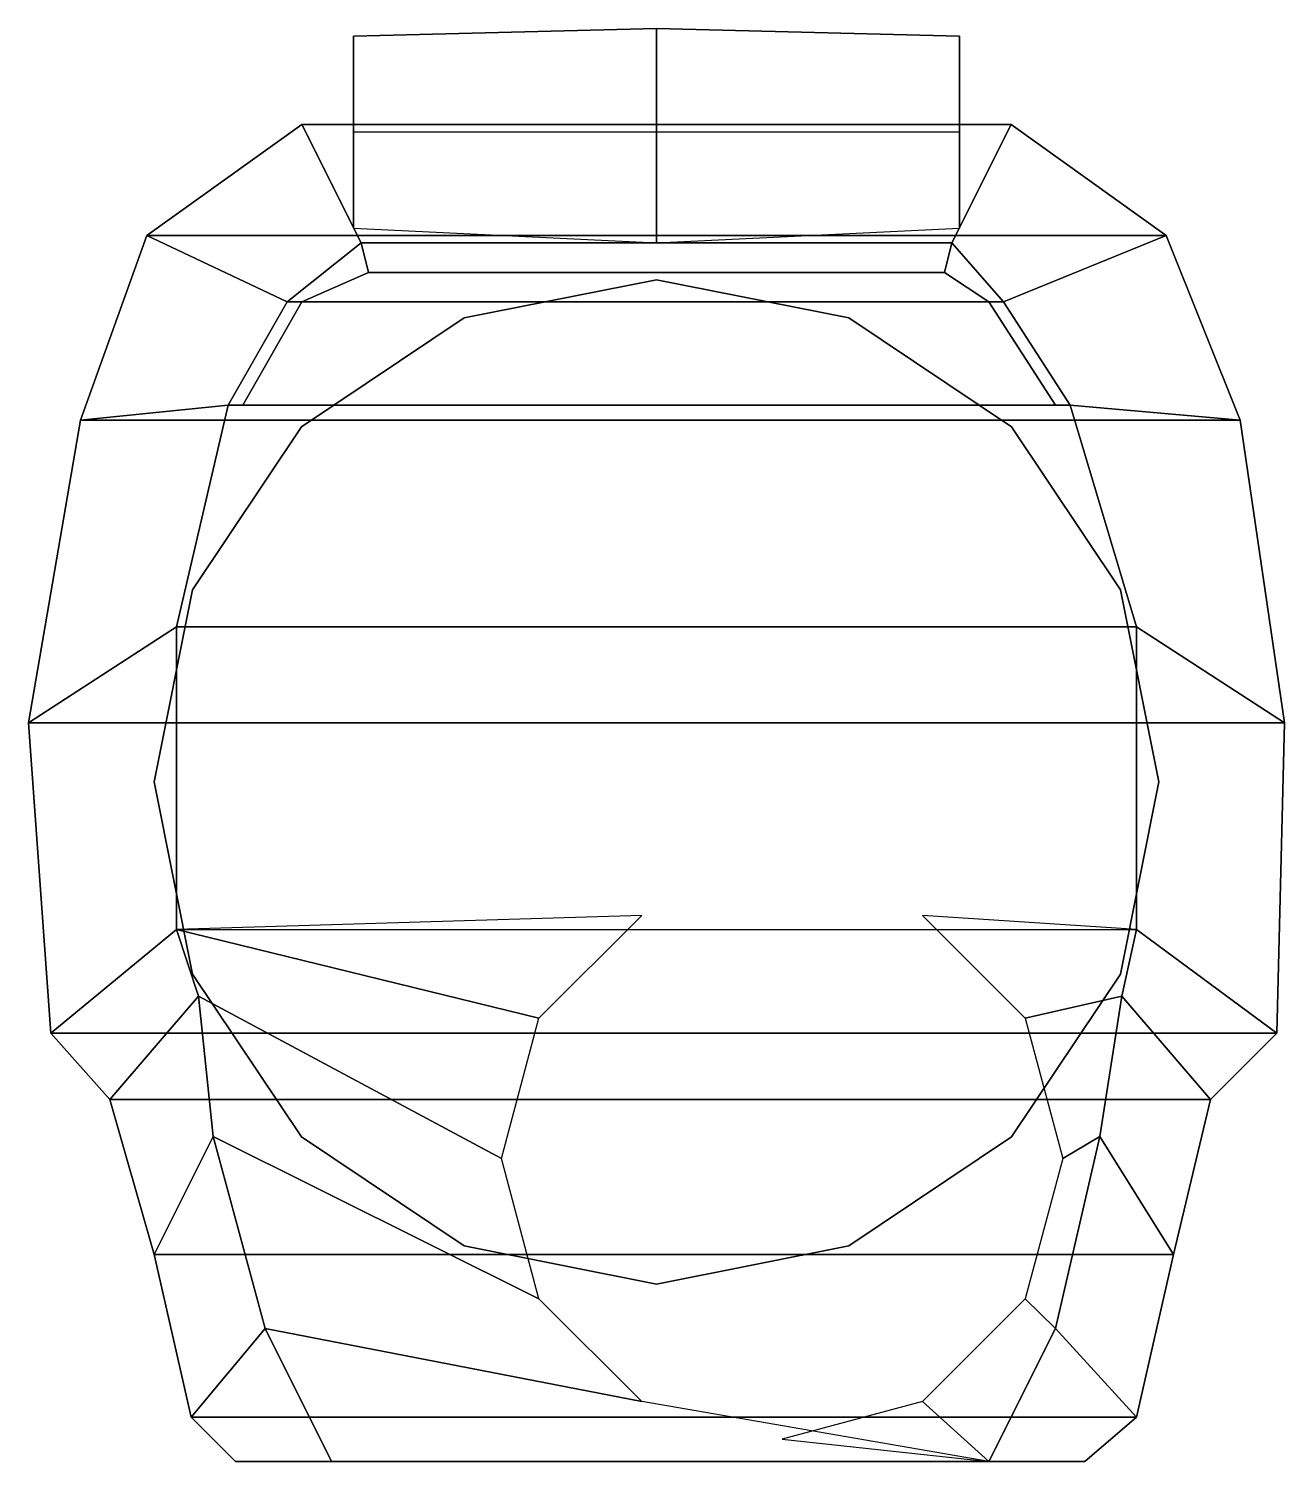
# Model space of a CAD drawing. Extents: x -0.85 to 0.85, y -0.92 to 1.02.
import ezdxf

# ---------------------------------------------------------------- set-up
doc = ezdxf.new("R2010")
doc.units = 0
doc.layers.add('TURRET', color=2, linetype='CONTINUOUS')

msp = doc.modelspace()

# ---------------------------------------------------------------- linework, layer by layer
at = {"layer": 'TURRET'}
for points in [[(0, 1.02, 1.91), (0, 1.02, 1.68), (-0.41, 1.01, 1.74), (-0.41, 1.01, 1.88)], [(0, 1.02, 1.68), (0, 0.88, 1.55), (-0.41, 0.88, 1.55), (-0.41, 1.01, 1.74)], [(-0.41, 1.01, 1.88), (-0.41, 0.75, 2), (0, 0.73, 2.08), (0, 1.02, 1.91)], [(-0.41, 1.01, 1.74), (-0.41, 0.88, 1.55), (-0.41, 0.75, 2), (-0.41, 1.01, 1.88)], [(0, 1.02, 1.91), (0, 0.73, 2.08), (0.41, 0.75, 2), (0.41, 1.01, 1.88)], [(0.41, 1.01, 1.88), (0.41, 1.01, 1.74), (0, 1.02, 1.68), (0, 1.02, 1.91)], [(0.41, 1.01, 1.74), (0.41, 0.88, 1.55), (0, 0.88, 1.55), (0, 1.02, 1.68)], [(0.41, 0.75, 2), (0.41, 0.88, 1.55), (0.41, 1.01, 1.74), (0.41, 1.01, 1.88)], [(-0.48, 0.89, 1.52), (-0.69, 0.74, 1.52), (-0.5, 0.65, 2.08), (-0.4, 0.73, 2.08)], [(0.48, 0.89, 1.52), (0.69, 0.74, 1.52), (-0.69, 0.74, 1.52), (-0.48, 0.89, 1.52)], [(-0.4, 0.73, 2.08), (0.4, 0.73, 2.08), (0.48, 0.89, 1.52), (-0.48, 0.89, 1.52)], [(0.4, 0.73, 2.08), (0.47, 0.65, 2.08), (0.69, 0.74, 1.52), (0.48, 0.89, 1.52)], [(0.69, 0.74, 1.52), (0.79, 0.49, 1.52), (-0.78, 0.49, 1.52), (-0.69, 0.74, 1.52)], [(-0.69, 0.74, 1.52), (-0.78, 0.49, 1.52), (-0.58, 0.51, 2.08), (-0.5, 0.65, 2.08)], [(0.47, 0.65, 2.08), (0.56, 0.51, 2.08), (0.79, 0.49, 1.52), (0.69, 0.74, 1.52)], [(-0.4, 0.73, 2.08), (-0.5, 0.65, 2.08), (-0.48, 0.65, 2.14), (-0.39, 0.69, 2.14)], [(-0.39, 0.69, 2.14), (0.39, 0.69, 2.14), (0.4, 0.73, 2.08), (-0.4, 0.73, 2.08)], [(0.39, 0.69, 2.14), (0.45, 0.65, 2.14), (0.47, 0.65, 2.08), (0.4, 0.73, 2.08)], [(-0.48, 0.65, 2.14), (0.45, 0.65, 2.14), (0.39, 0.69, 2.14), (-0.39, 0.69, 2.14)], [(0, 0.68, 1.47), (-0.2602, 0.6282, 1.47), (-0.2602, 0.6282, 1.52), (0, 0.68, 1.52)], [(0.2602, 0.6282, 1.47), (0, 0.68, 1.47), (0, 0.68, 1.52), (0.2602, 0.6282, 1.52)], [(-0.5, 0.65, 2.08), (-0.58, 0.51, 2.08), (-0.56, 0.51, 2.14), (-0.48, 0.65, 2.14)], [(-0.56, 0.51, 2.14), (0.54, 0.51, 2.14), (0.45, 0.65, 2.14), (-0.48, 0.65, 2.14)], [(0.45, 0.65, 2.14), (0.54, 0.51, 2.14), (0.56, 0.51, 2.08), (0.47, 0.65, 2.08)], [(-0.2602, 0.6282, 1.47), (-0.4808, 0.4808, 1.47), (-0.4808, 0.4808, 1.52), (-0.2602, 0.6282, 1.52)], [(0.4808, 0.4808, 1.47), (0.2602, 0.6282, 1.47), (0.2602, 0.6282, 1.52), (0.4808, 0.4808, 1.52)], [(-0.78, 0.49, 1.52), (-0.85, 0.08, 1.52), (-0.65, 0.21, 2.08), (-0.58, 0.51, 2.08)], [(-0.65, 0.21, 2.08), (0.65, 0.21, 2.08), (0.56, 0.51, 2.08), (-0.58, 0.51, 2.08)], [(-0.58, 0.51, 2.08), (0.56, 0.51, 2.08), (0.54, 0.51, 2.14), (-0.56, 0.51, 2.14)], [(0.56, 0.51, 2.08), (0.65, 0.21, 2.08), (0.85, 0.08, 1.52), (0.79, 0.49, 1.52)], [(0.79, 0.49, 1.52), (0.85, 0.08, 1.52), (-0.85, 0.08, 1.52), (-0.78, 0.49, 1.52)], [(-0.4808, 0.4808, 1.47), (-0.6282, 0.2602, 1.47), (-0.6282, 0.2602, 1.52), (-0.4808, 0.4808, 1.52)], [(0.6282, 0.2602, 1.47), (0.4808, 0.4808, 1.47), (0.4808, 0.4808, 1.52), (0.6282, 0.2602, 1.52)], [(-0.6282, 0.2602, 1.47), (-0.68, 0, 1.47), (-0.68, 0, 1.52), (-0.6282, 0.2602, 1.52)], [(0.68, 0, 1.47), (0.6282, 0.2602, 1.47), (0.6282, 0.2602, 1.52), (0.68, 0, 1.52)], [(-0.85, 0.08, 1.52), (-0.82, -0.34, 1.52), (-0.65, -0.2, 2.08), (-0.65, 0.21, 2.08)], [(-0.65, -0.2, 2.08), (0.65, -0.2, 2.08), (0.65, 0.21, 2.08), (-0.65, 0.21, 2.08)], [(0.65, 0.21, 2.08), (0.65, -0.2, 2.08), (0.84, -0.34, 1.52), (0.85, 0.08, 1.52)], [(0.85, 0.08, 1.52), (0.84, -0.34, 1.52), (-0.82, -0.34, 1.52), (-0.85, 0.08, 1.52)], [(-0.68, 0, 1.47), (-0.6282, -0.2602, 1.47), (-0.6282, -0.2602, 1.52), (-0.68, 0, 1.52)], [(0.6282, -0.2602, 1.47), (0.68, 0, 1.47), (0.68, 0, 1.52), (0.6282, -0.2602, 1.52)], [(-0.1591, -0.32, 2.08), (-0.02, -0.1809, 2.08), (-0.65, -0.2, 2.08)], [(0.36, -0.1809, 2.08), (0.4991, -0.32, 2.08), (0.63, -0.29, 2.08), (0.65, -0.2, 2.08)], [(-0.82, -0.34, 1.52), (-0.74, -0.43, 1.7), (-0.62, -0.29, 2.08), (-0.65, -0.2, 2.08)], [(-0.21, -0.51, 2.08), (-0.1591, -0.32, 2.08), (-0.65, -0.2, 2.08), (-0.62, -0.29, 2.08)], [(0.65, -0.2, 2.08), (0.63, -0.29, 2.08), (0.75, -0.43, 1.7), (0.84, -0.34, 1.52)], [(-0.6282, -0.2602, 1.47), (-0.4808, -0.4808, 1.47), (-0.4808, -0.4808, 1.7), (-0.6282, -0.2602, 1.7)], [(0.4808, -0.4808, 1.47), (0.6282, -0.2602, 1.47), (0.6282, -0.2602, 1.7), (0.4808, -0.4808, 1.7)], [(-0.74, -0.43, 1.7), (-0.68, -0.64, 1.7), (-0.6, -0.48, 2.08), (-0.62, -0.29, 2.08)], [(-0.1591, -0.7, 2.08), (-0.21, -0.51, 2.08), (-0.62, -0.29, 2.08), (-0.6, -0.48, 2.08)], [(0.4991, -0.32, 2.08), (0.55, -0.51, 2.08), (0.6, -0.48, 2.08), (0.63, -0.29, 2.08)], [(0.63, -0.29, 2.08), (0.6, -0.48, 2.08), (0.7, -0.64, 1.7), (0.75, -0.43, 1.7)], [(0.84, -0.34, 1.52), (0.75, -0.43, 1.7), (-0.74, -0.43, 1.7), (-0.82, -0.34, 1.52)], [(0.75, -0.43, 1.7), (0.7, -0.64, 1.7), (-0.68, -0.64, 1.7), (-0.74, -0.43, 1.7)], [(-0.68, -0.64, 1.7), (-0.63, -0.86, 1.7), (-0.53, -0.74, 2.08), (-0.6, -0.48, 2.08)], [(-0.02, -0.8391, 2.08), (-0.1591, -0.7, 2.08), (-0.6, -0.48, 2.08), (-0.53, -0.74, 2.08)], [(-0.4808, -0.4808, 1.47), (-0.2602, -0.6282, 1.47), (-0.2602, -0.6282, 1.7), (-0.4808, -0.4808, 1.7)], [(0.2602, -0.6282, 1.47), (0.4808, -0.4808, 1.47), (0.4808, -0.4808, 1.7), (0.2602, -0.6282, 1.7)], [(0.55, -0.51, 2.08), (0.4991, -0.7, 2.08), (0.54, -0.74, 2.08), (0.6, -0.48, 2.08)], [(0.6, -0.48, 2.08), (0.54, -0.74, 2.08), (0.65, -0.86, 1.7), (0.7, -0.64, 1.7)], [(0.7, -0.64, 1.7), (0.65, -0.86, 1.7), (-0.63, -0.86, 1.7), (-0.68, -0.64, 1.7)], [(-0.2602, -0.6282, 1.47), (0, -0.68, 1.47), (0, -0.68, 1.7), (-0.2602, -0.6282, 1.7)], [(0, -0.68, 1.47), (0.2602, -0.6282, 1.47), (0.2602, -0.6282, 1.7), (0, -0.68, 1.7)], [(0.4991, -0.7, 2.08), (0.36, -0.8391, 2.08), (0.45, -0.92, 2.08), (0.54, -0.74, 2.08)], [(-0.63, -0.86, 1.7), (-0.57, -0.92, 1.7), (-0.44, -0.92, 2.08), (-0.53, -0.74, 2.08)], [(0.45, -0.92, 2.08), (-0.02, -0.8391, 2.08), (-0.53, -0.74, 2.08), (-0.44, -0.92, 2.08)], [(0.54, -0.74, 2.08), (0.45, -0.92, 2.08), (0.58, -0.92, 1.7), (0.65, -0.86, 1.7)], [(0.36, -0.8391, 2.08), (0.17, -0.89, 2.08), (0.17, -0.89, 2.08), (0.45, -0.92, 2.08)], [(0.65, -0.86, 1.7), (0.58, -0.92, 1.7), (-0.57, -0.92, 1.7), (-0.63, -0.86, 1.7)], [(-0.57, -0.92, 1.7), (0.58, -0.92, 1.7), (0.45, -0.92, 2.08), (-0.44, -0.92, 2.08)]]:
    msp.add_3dface(points, dxfattribs=at)

doc.saveas('drawing.dxf')
